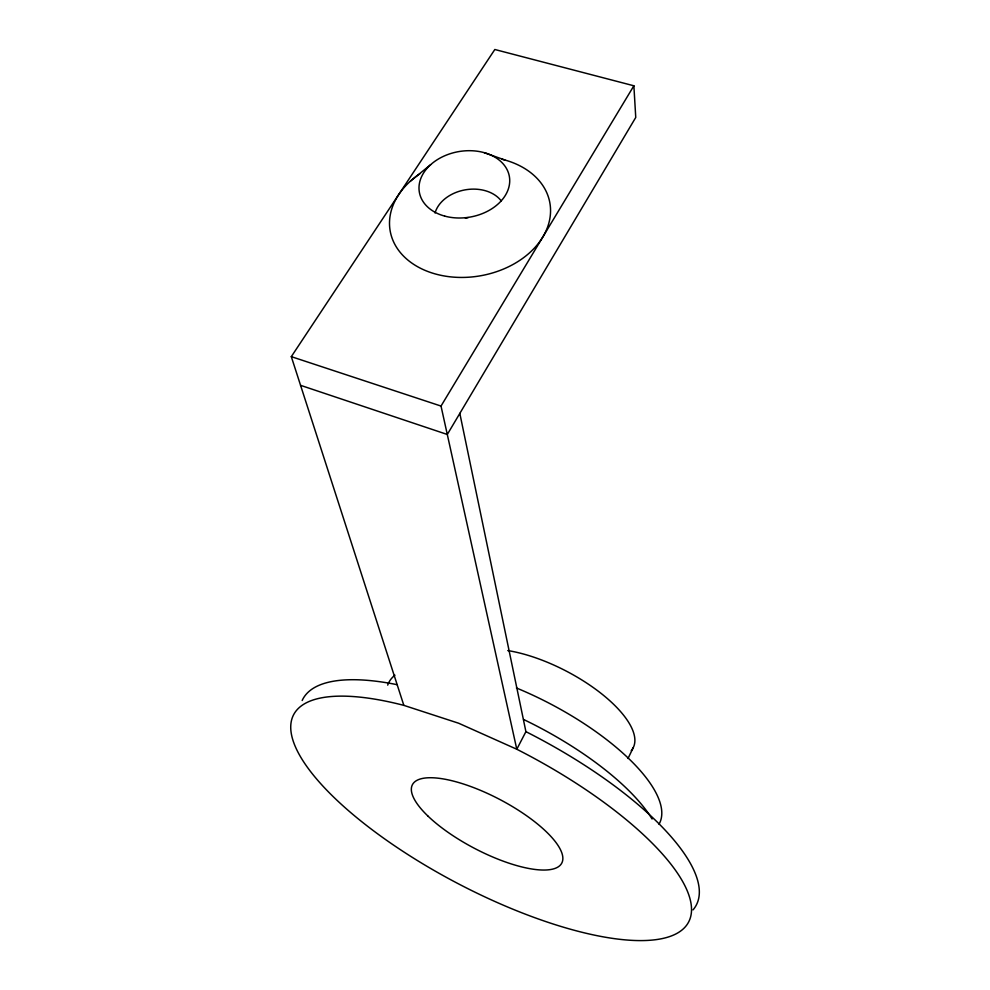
<?xml version="1.0" encoding="UTF-8"?>
<svg xmlns="http://www.w3.org/2000/svg" width="990" height="990" viewBox="0 0 990 990"><rect width="100%" height="100%" fill="white"/><g stroke="black" fill="none" stroke-linecap="round" stroke-linejoin="round"><path stroke-width="1.49" d="M628.007 758.501L633.278 747.599M459.818 413.387L525.913 731.66L516.792 749.244A223.084 73.161 27.7 0 1 670.923 936.107A223.084 73.161 27.7 0 1 348.864 810.996A223.084 73.161 27.7 0 1 403.833 705.363L291.308 356.647L494.827 49.5L633.872 85.783L635.753 117.451L447.294 434.474L300.564 385.333M403.833 705.363L458.679 723.245L516.792 749.244L441.02 406.061L633.872 85.783M410.466 181.108L430.65 164.674M291.308 356.647L441.02 406.061M484.308 152.708L504.9 160.009M302.173 700.499A222.032 74.782 27.6 0 1 397.225 684.696M525.913 731.66A222.032 74.782 27.6 0 1 693.012 909.897M523.562 719.47A166.382 58.311 27.6 0 1 652.088 819.015M387.709 685.13A152.571 55.626 27.6 0 1 394.936 675.205M516.409 687.976A152.571 55.626 27.6 0 1 659.018 824.249M507.771 650.566A94.904 37.199 27.5 0 1 603.12 695.017A94.904 37.199 27.5 0 1 631.236 750.655M502.017 159.254A81.081 59.759 -9.9 0 1 537.756 244.208A81.081 59.759 -9.9 0 1 416.06 265.827A81.081 59.759 -9.9 0 1 419.76 173.881M435.043 213.011A35.789 26.371 -9.9 0 1 464.817 189.919A35.789 26.371 -9.9 0 1 501.163 200.834M465.411 218.258A39.452 29.428 -9.9 0 1 468.258 217.577M428.125 816.243A84.348 27.522 27.7 0 0 557.803 867.116A84.348 27.522 27.7 0 0 475.435 788.3A84.348 27.522 27.7 0 0 428.125 816.243M444.646 216.08A45.689 33.227 -9.9 0 0 509.603 178.225A45.689 33.227 -9.9 0 0 438.818 158.759A45.689 33.227 -9.9 0 0 444.646 216.08"/></g></svg>
